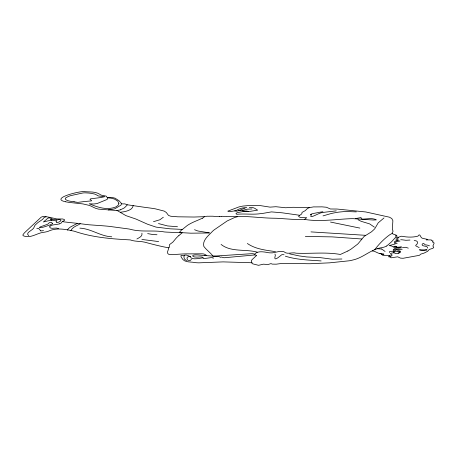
<?xml version="1.0" encoding="UTF-8"?>
<svg xmlns="http://www.w3.org/2000/svg" width="457" height="457" viewBox="0 0 457 457"><rect width="100%" height="100%" fill="white"/><g stroke="black" fill="none" stroke-linecap="round" stroke-linejoin="round"><path stroke-width="0.69" d="M427.701 248.14C427.569 245.82 424.484 246.443 422.954 245.643A5.267 1.902 -7.4 0 1 422.137 244.552A6.112 2.211 -7.4 0 1 422.434 243.981C424.027 242.084 424.564 245.62 426.495 244.975A16.475 5.958 -7.4 0 1 428.597 245.495L429.454 245.809M256.126 255.235L256.537 255.492L251.978 259.747L251.293 261.016L252.207 263.683L254.766 264.375A7.969 2.885 -7.4 0 1 255.606 264.569L258.548 265.317L263.352 264.175L268.025 264.534L271.001 263.598L272.195 264.112L276.205 264.186L281.221 263.512L304.67 263.655A70.292 25.421 -7.4 0 0 310.229 263.729L329.606 262.838L349.411 260.77A23.473 8.489 -7.4 0 0 353.204 259.919C363.543 257.622 371.421 248.865 382.092 247.62A8.449 3.056 -7.4 0 0 386.622 246.02M59.233 223.896L61.129 223.125L62.403 221.439L64.391 220.565L64.557 219.657L62.855 219L56.857 218.943L49.105 217.229A51.949 18.788 -7.4 0 0 46.528 216.789L43.027 216.469L41.221 217.144L25.226 232.087A102.619 37.108 -7.4 0 0 24.221 233.11L22.97 234.709L23.033 235.692C30.773 239.074 37.206 232.602 44.592 232.167A13.978 5.056 -7.4 0 0 47.859 231.442C56.479 227.249 65.54 229.345 74.44 231.253C92.388 237.429 111.417 238.931 130.205 239.902C134.901 241.696 140.071 241.045 144.909 242.21C152.724 244.341 160.573 246.363 168.547 247.808C168.913 249.945 166.045 252.641 168.393 254.115A6.398 2.314 -7.4 0 0 169.176 254.395L172.123 254.669L182.583 253.972A52.903 19.131 -7.4 0 1 189.586 253.875L201.84 253.801A7.038 2.548 -7.4 0 1 204.193 254.103C212.739 257.862 192.494 252.841 192.648 256.029C194.653 258.519 202.411 255.657 203.371 257.777C200.206 258.136 190.946 260.496 190.426 256.668C188.667 256.051 184.725 253.429 183.988 256.337A31.47 11.379 -7.4 0 0 183.891 256.874L184.388 258.936A14.813 5.358 -7.4 0 0 184.742 259.336L186.605 260.639M133.227 205.57L132.513 207.529L131.159 208.958A11.631 4.204 -7.4 0 1 126.892 211.02L125.818 211.34A9.586 3.467 -7.4 0 1 124.253 211.7L120.477 212.242M70.909 230.539C72.48 226.838 77.187 225.809 80.295 223.719M191.409 259.239L190.495 260.359L188.044 260.77M221.331 216.395L222.033 216.327A2.593 0.937 -7.4 0 1 222.53 216.315L226.569 216.612A3.759 1.36 -7.4 0 0 226.923 216.418L230.499 216.492A22.33 8.077 -7.4 0 1 232.225 216.607C246.209 215.687 260.119 218.069 274.126 218.229A39.685 14.35 -7.4 0 1 277.462 218.315L292.172 219.314L304.796 219.451L305.133 218.852A3.69 1.337 -7.4 0 1 305.693 218.417L306.75 217.721L302.083 217.635A5.69 2.057 -7.4 0 1 300.832 217.486L300.666 217.452A7.192 2.599 -7.4 0 1 299.529 217.115L298.627 216.35A2.902 1.051 -7.4 0 1 298.661 216.132L301.66 213.967A3.313 1.2 -7.4 0 0 301.82 213.699L302.048 212.385L305.23 210.666L307.498 208.449L309.515 207.587L313.708 206.878A2.576 0.931 -7.4 0 1 314.599 206.918L320.637 206.878A13.63 4.93 -7.4 0 1 321.877 206.844L326.395 207.244L330.422 208.992L336.895 209.032L365.834 211.974L389.398 217.178L391.792 218.52L392.883 220.702L392.323 229.34L393.089 231.173L392.106 233.116L392.923 233.961L396.03 235.132L397.007 235.989A4.856 1.754 -7.4 0 1 396.893 236.606C395.037 239.222 400.275 236.292 401.206 236.298A2.771 1 -7.4 0 1 401.829 236.235C406.959 237.263 412.568 237.537 417.721 236.195A2.205 0.8 -7.4 0 0 418.115 235.961C420.12 232.584 420.423 237.726 422.057 238.12A9.683 3.502 -7.4 0 0 423.199 238.463L427.821 239.439L426.278 239.868L431.351 239.931L431.339 240.491L433.207 241.039L432.351 241.913L433.664 242.587A4.827 1.742 -7.4 0 1 434.133 243.164L432.893 246.003A3.713 1.342 -7.4 0 0 433.013 246.243L433.756 247.374A3.976 1.44 -7.4 0 1 433.322 247.923L433.07 248.1A3.388 1.228 -7.4 0 1 432.014 248.574L429.283 249.465L427.643 251.304L424.05 253.109L420.726 254.132L419.932 254.88A2.862 1.034 -7.4 0 1 419.16 255.372L403.091 258.285L400.509 258.131L397.716 256.811L391.329 257.788L390.524 257.577L390.952 256.52L389.141 257.017L388.65 256.703A2.588 0.937 -7.4 0 1 388.798 256.354L389.547 255.537L382.698 255.297L381.332 253.915L378.379 253.155L374.18 251.224A15.635 5.655 -7.4 0 0 372.763 251.019L372.266 250.962M67.373 230.117L68.413 228.62L70.338 227.072L77.376 223.359L88.829 224.775L99.917 225.569A174.98 63.277 -7.4 0 1 109.063 226.329L129.063 229.02A56.588 20.462 -7.4 0 1 130.913 229.437C141.881 232.327 153.415 229.911 164.543 231.967A68.419 24.741 -7.4 0 0 167.233 232.145L182.217 232.813L178.916 235.532M398.401 237.246L397.978 238.365L395.831 239.057L398.435 239.999L395.693 240.713L400.024 241.068L394.282 241.799L394.488 242.244L397.184 243.432L394.608 243.141L395.145 243.998L389.164 245.615L391.483 245.963L392.911 246.774L395.065 246.254L396.853 246.374L393.568 247.391L401.554 247.02L397.11 247.648L394.654 248.642A9.54 3.45 -7.4 0 0 393.249 249.83L393.226 250.339L395.859 249.168L398.173 248.728L402.234 249.254L396.927 249.539L394.214 251.104L393.403 252.384L397.681 250.91A3.25 1.177 -7.4 0 1 399.064 250.762C404.011 251.447 396.339 255.332 394.385 252.921C393.111 252.704 391.798 253.029 390.592 253.446C389.73 254.263 393.083 254.503 391.843 255.617A1.028 0.371 -7.4 0 1 391.243 255.851L389.221 255.983M384 217.96L378.196 222.862L375.031 228.323A36.086 13.047 -7.4 0 1 374.506 229.054L371.65 231.693A23.147 8.369 -7.4 0 1 370.638 232.356L364.098 236.44L358.271 243.484A47.054 17.018 -7.4 0 1 357.414 244.318L351.33 248.922A47.591 17.212 -7.4 0 1 347.863 251.007M374.706 249.648C379.076 244.027 384.097 238.743 389.924 234.635A24.478 8.849 -7.4 0 1 391.352 233.875L392.266 233.43M163.343 217.218L159.933 219.737L153.495 221.685M181.955 229.808L187.381 225.404A45.14 16.326 -7.4 0 1 196.933 220.617L202.377 218.24M204.57 216.652L203.931 217.121A17.075 6.175 -7.4 0 1 202.411 218.24M50.236 225.981L52.464 225.027L57.531 224.284A7.066 2.553 -7.4 0 0 59.233 223.896M386.662 246.026L391.295 242.044L395.688 237.269A14.253 5.153 -7.4 0 0 395.848 236.875L395.922 235.087M238.697 210.694L243.261 208.803A9.928 3.587 -7.4 0 1 244.335 208.563L244.998 208.432M136.9 238.971C139.099 237.743 142.681 236.332 141.938 233.173M347.84 251.007L340.356 254.463C325.841 251.876 310.954 253.846 296.273 253.207C292.137 251.824 287.419 254.949 283.9 251.733C279.193 250.253 274.617 253.441 269.858 252.847A19.554 7.072 -7.4 0 1 268.579 252.721C264.066 251.87 257.44 250.465 254.423 254.378L255.926 255.212M398.184 252.995L398.378 252.898A12.408 4.484 -7.4 0 0 398.67 252.755L399.104 252.515A3.273 1.182 -7.4 0 0 399.744 251.756L399.538 251.436A1.394 0.503 -7.4 0 0 399.309 251.344L397.43 251.23M212.979 258.285L213.031 258.262A3.982 1.44 -7.4 0 0 213.339 258.131L213.179 257.811A4.324 1.565 -7.4 0 0 210.786 257.679L207.689 258.091A16.755 6.061 -7.4 0 1 205.57 258.342L203.159 258.536M46.066 216.721L44.352 217.406A3.37 1.217 -7.4 0 0 43.906 217.698L42.895 219A11.059 3.999 -7.4 0 1 42.507 219.451L39.188 221.725A34.126 12.339 -7.4 0 0 37.897 222.588L34.961 225.284L33.687 228.032A10.545 3.81 -7.4 0 1 33.464 228.357C31.979 230.551 24.798 233.024 28.785 235.635M120.374 209.82L123.75 208.215A25.975 9.391 -7.4 0 0 124.624 207.627L126.943 205.319A14.218 5.141 -7.4 0 0 127.183 204.759L145.909 207.501A115.627 41.816 -7.4 0 1 155.466 208.866L164.229 211.111L166.308 212.482L168.519 215.441L170.792 216.252L177.762 216.807L194.025 217.035L204.433 216.675M323.008 215.898L330.571 213.693A28.505 10.305 -7.4 0 1 339.14 212.071L343.675 211.625A23.541 8.512 -7.4 0 1 346.166 211.511L356.323 211.877M246.751 207.598C242.964 207.587 239.565 208.438 236.206 210.523A4.53 1.639 -7.4 0 1 234.955 210.826L234.681 210.877M242.221 210.637L242.827 210.454A3.742 1.354 -7.4 0 0 243.381 210.237L245.912 209.489A5.318 1.925 -7.4 0 0 246.352 209.392L246.666 209.317A3.593 1.297 -7.4 0 1 247.271 209.203L252.036 208.963M426.844 249.459L425.073 249.79A4.958 1.794 -7.4 0 1 423.708 249.91L419.4 249.813L420.057 250.065A10.557 3.816 -7.4 0 0 421.108 250.293L422.559 250.453A5.804 2.102 -7.4 0 0 423.605 250.459L426.981 250.093M43.495 230.568L43.238 230.619A3.982 1.44 -7.4 0 1 40.736 230.899M402.446 247.563L402.8 247.494A9.871 3.57 -7.4 0 1 403.491 247.368L405.713 247.306L408.312 248.145M204.77 216.618L207.01 216.224A1.302 0.468 -7.4 0 1 207.312 216.224L209.317 216.258A7.775 2.811 -7.4 0 0 209.54 216.201L213.053 216.224A12.95 4.684 -7.4 0 0 214.139 216.344L219.32 216.504M322.916 211.745L321.003 212.031A32.738 11.836 -7.4 0 0 318.735 212.419C316.37 213.071 311.617 213.465 310.423 214.573A3.81 1.377 -7.4 0 0 310.646 214.584L310.743 214.584A3.256 1.177 -7.4 0 1 311.097 214.601L311.188 214.613A0.965 0.348 -7.4 0 1 311.451 214.681C307.607 220.411 320.271 211.922 322.413 212.676A13.339 4.821 -7.4 0 1 324.036 212.305L336.278 210.854M355.489 218.48L356.877 218.326A6.238 2.256 -7.4 0 0 358.397 218.052L361.041 217.538L361.27 218.852L362.441 219.154L370.187 218.583A7.341 2.656 -7.4 0 1 371.975 218.652L373.826 218.966A16.646 6.021 -7.4 0 1 375.106 219.314L376.265 219.88L373.42 220.028L353.335 218.68A34.161 12.356 -7.4 0 0 350.702 218.692C335.421 219.28 320.049 221.942 304.796 219.451M409.969 240.056L405.919 240.285L402.229 239.811A9.957 3.599 -7.4 0 0 401.28 239.759L400.692 239.736M108.223 209.946L114.061 209.009A5.136 1.857 -7.4 0 0 114.941 208.706L120.785 205.244A8.534 3.085 -7.4 0 0 121.254 204.605L121.265 203.256M341.899 258.999L332.37 259.233L320.129 257.617L306.79 256.948L299.118 255.897L289.681 253.881M249.282 207.444L252.041 207.524A7.289 2.633 -7.4 0 1 253.538 207.804L254.897 208.381A13.276 4.799 -7.4 0 1 255.589 208.9L257.662 210.151L250.767 211.254A50.738 18.349 -7.4 0 1 248.242 211.54M207.609 233.007L209.483 232.904L198.144 231.025A23.438 8.477 -7.4 0 1 196.836 230.631L194.522 229.705M381.709 254.275L382.132 254.269A25.244 9.129 -7.4 0 0 382.715 254.263L383.977 254.155L379.916 253.538M207.181 233.007L190.82 233.184L179.275 232.527L182.017 229.397L170.015 228.814L156.088 227.118L147.52 224.21L135.918 219.034L125.886 215.613L117.221 210.557L98.438 209.117L95.353 208.192L89.675 205.484L83.071 203.948A24.832 8.98 -7.4 0 0 80.855 203.691L69.156 202.411A130.188 47.077 -7.4 0 1 65.517 201.76M309.515 207.587L303.574 207.552A63.991 23.141 -7.4 0 1 300.198 207.449L293.097 207.289L285.648 207.758L275.874 206.718L270.03 207.135L259.89 205.536L250.79 205.382L242.924 206.067L239.017 206.895L227.792 211.157L228.934 211.637A3.399 1.228 -7.4 0 0 229.882 211.671L234.538 210.883L236.577 211.214L238.623 210.7L242.284 210.637L243.027 211.077L246.392 210.98L248.585 211.437L244.244 211.597A12.111 4.381 -7.4 0 0 243.335 211.637A16.378 5.924 -7.4 0 0 242.073 211.734L237.514 212.585A3.827 1.382 -7.4 0 0 236.777 212.922L235.955 213.659L236.492 214.173A2.176 0.788 -7.4 0 0 237.389 214.253C245.106 213.522 252.864 214.836 260.553 213.648A10.083 3.645 -7.4 0 0 262.404 213.47L271.441 211.899L279.741 212.591A77.033 27.854 -7.4 0 0 282.152 212.808L299.524 215.247M305.35 236.429L332.079 236.886L361.835 238.994M53.201 219.434L53.669 219.44A8.912 3.222 -7.4 0 1 56.24 219.708L56.571 219.817M394.077 251.236L390.164 251.396A1.268 0.457 -7.4 0 0 389.621 251.618L389.313 252.053L389.581 252.527M156.991 234.744L152.661 234.515L147.668 233.596M251.996 262.752L223.119 261.89L200.469 262.775A13.15 4.753 -7.4 0 1 198.309 262.826L196.276 262.724A11.476 4.153 -7.4 0 1 194.711 262.518C190.129 261.593 184.177 262.849 181.663 257.777A43.261 15.641 -7.4 0 1 181.075 256.708C179.801 254.143 184.005 256.114 184.377 255.115M177.499 226.729L167.565 225.941L158.499 223.57M377.008 248.694L381.561 249.019M310.977 231.899L365.531 235.315M51.784 220.28L52.349 220.314A11.299 4.084 -7.4 0 1 54.966 220.617L55.474 220.765M141.893 239.462L158.642 241.57M321.134 260.93C309.155 260.044 296.896 259.873 285.351 256.171M190.546 256.703C189.187 256.486 186.616 256.531 187.05 258.565A26.506 9.586 -7.4 0 0 187.353 259.507L187.656 260.073M204.822 255.532L218.806 256.52A2.371 0.857 -7.4 0 1 219.309 256.703L220.445 257.308A4.513 1.634 -7.4 0 0 220.594 257.245L221.628 257.045L223.262 257.588A4.153 1.502 -7.4 0 0 224.376 257.742L254.783 254.955A1.674 0.606 -7.4 0 0 254.795 254.766L254.069 253.961A2.708 0.983 -7.4 0 0 253.766 253.864L252.544 253.692A16.429 5.941 -7.4 0 0 252.127 253.664L213.059 256.183C210.38 252.55 206.467 250.036 203.833 246.414C202.177 240.154 208.763 235.429 212.528 231.271A88.224 31.904 -7.4 0 1 214.036 229.968L227.198 220.937L234.692 217.481A18.406 6.655 -7.4 0 1 237.446 216.744M168.547 247.808L169.273 247.557L169.364 244.986A8.917 3.228 -7.4 0 1 169.907 244.329L172.797 242.17L174.791 239.816A73.32 26.512 -7.4 0 1 178.881 235.526M40.787 230.836C39.519 230.008 39.376 227.797 36.8 228.351M77.37 223.359L63.929 221.885A17.463 6.318 -7.4 0 1 63.534 221.776L62.403 221.439M257.222 252.15C245.643 248.888 230.859 252.395 221.091 244.426M275.462 251.641C265.837 250.185 255.554 249.225 247.346 243.484M284.065 254.743L282.535 254.646A1.428 0.514 -7.4 0 0 281.672 254.812C279.718 256.149 272.955 262.815 275.285 255.594A18.086 6.541 -7.4 0 0 275.245 254.869L274.931 254.063M111.776 236.817C100.38 236.292 91.28 228.711 79.872 228.134M330.497 222.062L359.87 228.083M74.068 201.76L77.21 202.314A3.982 1.44 -7.4 0 0 78.204 202.331L83.711 201.617A13.944 5.044 -7.4 0 1 85.425 201.446L91.423 200.903L91.509 200.509L89.96 199.338L90.715 198.806L99.1 197.761A16.606 6.004 -7.4 0 0 102.008 197.287L104.773 196.67L98.723 196.007A7.495 2.708 -7.4 0 1 97.964 195.733L95.69 194.453A11.459 4.147 -7.4 0 0 94.53 194.031L91.743 193.448A34.418 12.448 -7.4 0 0 88.549 193.031L85.025 192.843A8.729 3.153 -7.4 0 0 82.94 192.968L70.704 195.625A14.733 5.33 -7.4 0 0 67.71 196.807C61.381 199.195 68.727 201.217 71.703 201.446A19.085 6.901 -7.4 0 1 74.08 201.754M65.517 201.76C49.07 198.361 81.809 190.34 85.179 191.7C89.995 192.111 95.41 191.454 99.655 194.208C101.488 195.79 103.968 195.47 106.11 196.122A3.765 1.36 -7.4 0 1 106.578 196.533L106.63 196.778A7.101 2.565 -7.4 0 1 106.618 196.87L107.149 197.361L112.605 197.573L115.13 198.207L119.106 200.794L121.773 203.833L123.607 203.925A3.525 1.274 -7.4 0 1 124.847 203.879L127.183 204.753M414.185 240.553C418.024 240.491 418.721 243.101 415.773 245.312A5.318 1.925 -7.4 0 0 415.813 245.843L419.178 247.625M358.042 219.748L360.71 221.102A22.45 8.117 -7.4 0 0 361.578 221.439L369.719 223.924L374.403 227.18M385.08 251.436L383.686 250.476A45.169 16.332 -7.4 0 1 382.686 249.682L382.555 249.562A10.54 3.81 -7.4 0 0 382.212 249.288L381.955 249.151A2.931 1.057 -7.4 0 0 381.561 249.019M221.119 216.418A7.203 2.605 -7.4 0 1 220.605 216.475A6.067 2.194 -7.4 0 1 219.326 216.498M120.408 209.849A7.221 2.611 -7.4 0 1 116.872 210.437M50.23 225.981A6.981 2.525 -7.4 0 0 49.487 226.923C50.578 229.791 55.714 227.118 58.188 228.477A4.856 1.754 -7.4 0 1 58.587 228.689M56.548 222.016L56.611 222.376A1.828 0.663 -7.4 0 0 56.685 222.456C57.976 222.696 60.592 221.502 60.907 220.405A12.328 4.456 -7.4 0 1 60.798 220.017C59.764 218.789 53.983 220.12 56.548 222.016M118.889 203.485L118.146 205.239L116.101 206.775A7.049 2.548 -7.4 0 1 115.273 207.141L112.908 207.861A9.466 3.422 -7.4 0 1 109.794 208.386C102.648 209.1 95.713 206.45 89.218 203.776L93.645 203.999L97.021 203.582L106.972 199.509L107.606 198.812L107.344 197.801L110.8 198.155A10.237 3.702 -7.4 0 1 111.531 198.264L114.279 199.029A23.244 8.409 -7.4 0 1 114.707 199.206L117.757 201.109L118.889 203.485M52.544 223.719L50.047 224.918A11.899 4.302 -7.4 0 0 49.402 225.118L46.625 226.118A12.985 4.696 -7.4 0 1 45.089 226.598C42.655 227.632 35.315 228.466 42.53 226.055A38.599 13.956 -7.4 0 1 43.701 225.661L47.237 224.364A8.534 3.085 -7.4 0 0 48.248 223.804C49.327 222.142 51.652 221.554 52.544 223.719M51.504 220.108L51.304 220.188A6.478 2.342 -7.4 0 1 51.018 220.257A36.686 13.264 -7.4 0 1 49.779 220.508L47.848 220.897A12.979 4.696 -7.4 0 0 46.865 221.125L43.409 221.971L46.46 219.463A31.07 11.236 -7.4 0 1 47.277 218.64L48.95 217.755L51.441 218.492L52.795 219.423L50.887 219.423A1.48 0.537 -7.4 0 0 50.436 219.646L51.504 220.108"/></g></svg>
